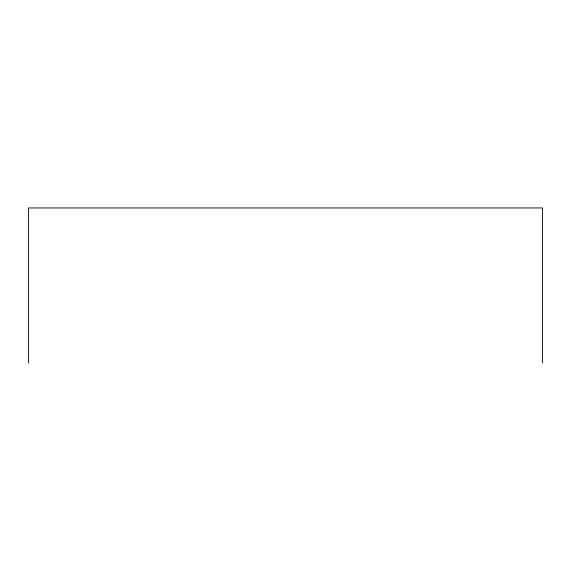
<?xml version="1.0" encoding="UTF-8"?>
<svg xmlns="http://www.w3.org/2000/svg" width="571" height="571" viewBox="0 0 571 571"><rect width="100%" height="100%" fill="white"/><g stroke="black" fill="none" stroke-linecap="round" stroke-linejoin="round"><path stroke-width="0.86" d="M542.45 363.049L542.45 207.951L28.55 207.951L28.55 363.049"/></g></svg>
